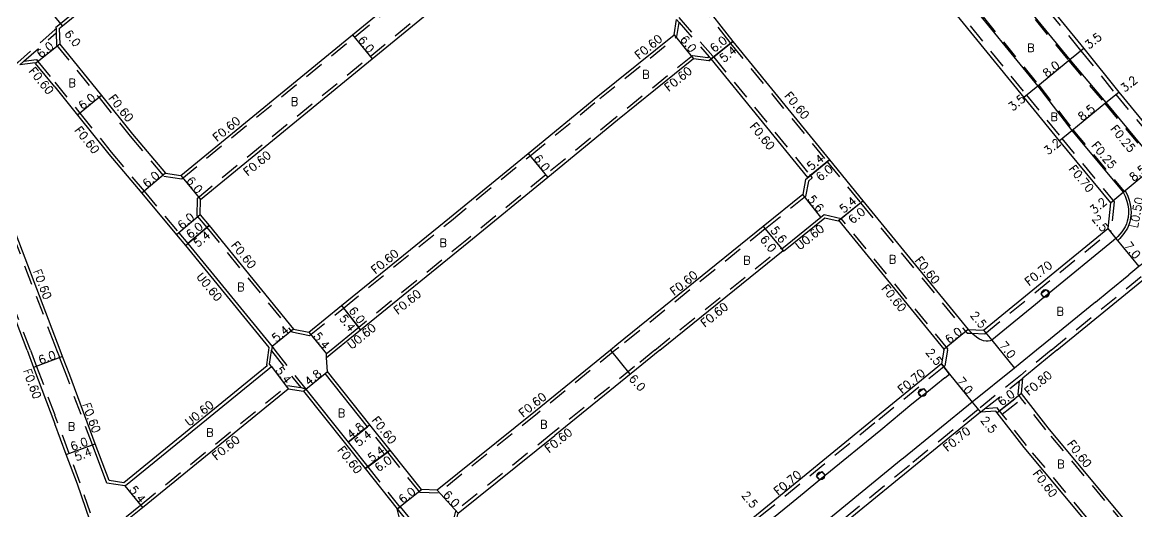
# Model space of a CAD drawing. Header units: metres. Extents: x -2400 to -1599, y -111000 to -110400.
# Drawn here: x -2289.1 to -2073.3, y -110677.5 to -110582.9 of the extents above; entities that cross this region are included whole.
import ezdxf

# ---------------------------------------------------------------- set-up
doc = ezdxf.new("R2010")
doc.units = ezdxf.units.M
doc.header["$LTSCALE"] = 2.5
doc.linetypes.add('22320', pattern=[2.5, 1.5, -1])
doc.linetypes.add('22330', pattern=[4, 3, -1])
for name, color, linetype in [('2101000', 7, 'Continuous'), ('2213000', 3, 'Continuous'), ('2227000', 1, 'Continuous'), ('2231000', 4, 'Continuous'), ('2232000', 120, '22320'), ('2233000', 120, '22330'), ('2236000', 3, 'Continuous'), ('2238000', 3, 'Continuous'), ('9201100', 215, 'Continuous'), ('9201500', 222, 'Continuous'), ('9202100', 82, 'Continuous'), ('9203500', 155, 'Continuous')]:
    doc.layers.add(name, color=color, linetype=linetype)
doc.styles.add('Dm_Anotation', font='txt.shx', dxfattribs={"bigfont": 'pscdm.shx'})

# ---------------------------------------------------------------- blocks, each defined once
blk = doc.blocks.new('223800')
at = {"color": 0, "linetype": 'Continuous'}
blk.add_circle((0, 0), 0.75, dxfattribs=at)

msp = doc.modelspace()

# ---------------------------------------------------------------- linework, layer by layer
at = {"layer": '2101000'}
for points in [[(-2137.08, -110522.52), (-2136.02, -110523.83), (-2128.29, -110533.31), (-2123.02, -110539.78), (-2119.1, -110544.91), (-2115.29, -110548.99), (-2110.27, -110555.17), (-2106, -110560.43), (-2097.87, -110570.43), (-2083.58, -110587.93), (-2076.79, -110596.39), (-2066.94, -110608.3), (-2062, -110609.09)], [(-2281.95, -110584.07), (-2281.3, -110583.55), (-2272.56, -110576.41), (-2238.42, -110548.53), (-2210.85, -110526.01), (-2208.05, -110526.13)], [(-2150.08, -110530.32), (-2147.61, -110533.27), (-2139.85, -110542.72), (-2134.57, -110549.19), (-2130.53, -110554.22), (-2127.33, -110557.95), (-2122.21, -110564.25), (-2118.03, -110569.38), (-2110.06, -110579.18), (-2095.19, -110597.42), (-2088.33, -110605.82), (-2078.42, -110617.79), (-2078.91, -110622.77)], [(-2176.03, -110552.97), (-2176.33, -110555.95), (-2171.49, -110561.88), (-2157.8, -110578.5), (-2151.48, -110586.58), (-2132.8, -110609.46), (-2126.33, -110617.38), (-2105.96, -110642.29)], [(-2261.37, -110612.08), (-2258.4, -110612.5), (-2225.16, -110585.29), (-2189.28, -110555.91), (-2187.92, -110554.8)], [(-2254.61, -110620.14), (-2254.6, -110617.14), (-2221.36, -110589.93), (-2185.47, -110560.55), (-2183.94, -110559.29)], [(-2236.54, -110642.2), (-2233.6, -110642.82), (-2227.27, -110637.68), (-2206.39, -110620.71), (-2191.15, -110608.22), (-2177.65, -110597.17), (-2162.88, -110585.28), (-2162.43, -110582.32)], [(-2281.95, -110584.07), (-2281.84, -110587.07), (-2273.75, -110597.06), (-2267.74, -110604.49), (-2261.37, -110612.08)], [(-2286.6, -110590.73), (-2289.58, -110591.12)], [(-2282.78, -110595.38), (-2286.53, -110590.82), (-2286.6, -110590.73)], [(-2156.15, -110590.35), (-2159.12, -110589.96), (-2173.84, -110601.8), (-2187.35, -110612.87), (-2202.64, -110625.39), (-2223.57, -110642.4), (-2223.94, -110641.93), (-2229.31, -110646.29)], [(-2137.45, -110613.26), (-2136.98, -110612.88), (-2155.68, -110589.97), (-2156.15, -110590.35)], [(-2282.78, -110595.38), (-2278.42, -110600.83), (-2272.33, -110608.35), (-2265.96, -110615.94), (-2259.2, -110624), (-2257.47, -110626.06), (-2257.01, -110625.67), (-2240.72, -110645.6), (-2240.82, -110646.29)], [(-2282.78, -110643.57), (-2292.01, -110619.36), (-2298.12, -110603.31), (-2298.93, -110601.17)], [(-2288.16, -110646.29), (-2297.62, -110621.46), (-2303.75, -110605.38), (-2306.73, -110605.01)], [(-2137.45, -110613.26), (-2137.97, -110616.21), (-2145.61, -110622.39), (-2173.96, -110645.28), (-2175.22, -110646.29)], [(-2254.61, -110620.14), (-2252.88, -110622.2), (-2236.54, -110642.2)], [(-2165.67, -110646.29), (-2141.79, -110627.02), (-2142.05, -110626.71), (-2134.45, -110620.57), (-2133.84, -110620.07)], [(-2133.84, -110620.07), (-2130.51, -110620.79)], [(-2110.61, -110646.09), (-2130.98, -110621.17), (-2130.51, -110620.79)], [(-2105.96, -110642.29), (-2102.96, -110642.41), (-2078.91, -110622.77)], [(-2088.75, -110646.29), (-2071.32, -110632.07), (-2066.37, -110632.66), (-2057.7, -110643.33), (-2055.29, -110646.3)], [(-2281.74, -110646.29), (-2282.78, -110643.57)], [(-2288.16, -110646.29), (-2286.88, -110649.66), (-2282.78, -110660.55)], [(-2269.24, -110672.56), (-2272.7, -110672.02), (-2275.5, -110664.59), (-2274.94, -110664.38), (-2279.89, -110651.13), (-2281.27, -110647.52), (-2281.74, -110646.29)], [(-2269.24, -110672.56), (-2268.77, -110672.18), (-2240.81, -110649.44), (-2241.19, -110648.97), (-2240.84, -110646.43), (-2240.82, -110646.29)], [(-2175.22, -110646.29), (-2189.74, -110658.1), (-2208.78, -110673.38), (-2211.78, -110673.26), (-2217.84, -110665.66), (-2221.77, -110660.73), (-2222.24, -110661.11), (-2230.46, -110650.79), (-2230, -110650.41), (-2230.15, -110647.75), (-2230.2, -110647.02)], [(-2229.31, -110646.29), (-2230.2, -110647.02)], [(-2110.63, -110646.29), (-2111.11, -110648.95), (-2124.46, -110659.82), (-2146.24, -110677.62), (-2178.14, -110703.68), (-2181.48, -110706.41), (-2184.47, -110706.21), (-2204.8, -110681.72), (-2205.48, -110680.89), (-2204.69, -110677.79), (-2185.98, -110662.78)], [(-2165.67, -110646.29), (-2170.19, -110649.95), (-2185.98, -110662.78)], [(-2110.63, -110646.29), (-2110.61, -110646.09)], [(-2088.75, -110646.29), (-2095.38, -110651.7)], [(-2268.77, -110681.78), (-2268.37, -110678.81), (-2265.83, -110676.75), (-2237.58, -110653.76)], [(-2237.58, -110653.76), (-2234.62, -110654.24), (-2234.16, -110653.86), (-2225.99, -110664.1), (-2222.2, -110668.86)], [(-2048.38, -110712.17), (-2058.99, -110699.37), (-2068.92, -110687.39), (-2075.01, -110679.79), (-2090.45, -110661.3), (-2095.63, -110654.69), (-2095.38, -110651.7)], [(-2079.69, -110683.54), (-2095.11, -110665.09), (-2100.35, -110658.39), (-2100.6, -110658.08), (-2103.59, -110658.3)], [(-2103.59, -110658.3), (-2116.87, -110669.11), (-2138.66, -110686.92), (-2170.61, -110712.9), (-2173.58, -110715.45)], [(-2262.27, -110716.87), (-2261.59, -110714.05), (-2261.95, -110713.2), (-2266.93, -110701.58), (-2266.38, -110701.34), (-2272.23, -110687.67), (-2272.79, -110687.89), (-2274.38, -110683.91), (-2278.42, -110672.21), (-2280.56, -110666.48), (-2282.78, -110660.55)], [(-2222.68, -110669.21), (-2222.2, -110668.86)], [(-2222.68, -110669.21), (-2216.47, -110677)], [(-2253.75, -110711.36), (-2215.41, -110680.29), (-2215.79, -110679.82), (-2216.47, -110677)]]:
    msp.add_lwpolyline(points, dxfattribs=at)
at = {"layer": '2213000'}
for points in [[(-2075.95, -110615.75), (-2075.58, -110616.48), (-2075.24, -110617.44), (-2075.04, -110618.19), (-2074.92, -110618.99), (-2074.9, -110619.72), (-2075, -110620.6), (-2075.14, -110621.32), (-2075.31, -110621.85), (-2075.57, -110622.42), (-2076.21, -110623.43), (-2076.96, -110624.33), (-2077.33, -110624.71)], [(-2077.33, -110624.71), (-2077.78, -110625.07)], [(-2050.97, -110646.3), (-2055.19, -110641.35), (-2063.81, -110630.58), (-2064.67, -110629.83), (-2065.39, -110629.35), (-2066.34, -110628.92), (-2067.42, -110628.62), (-2068.59, -110628.48), (-2069.87, -110628.56), (-2071.02, -110628.92), (-2072.2, -110629.59), (-2072.9, -110630.13), (-2074.85, -110631.72)], [(-2092.93, -110637.44), (-2097.82, -110641.43)], [(-2081.31, -110636.99), (-2091.03, -110644.93)], [(-2101.38, -110644.34), (-2101.68, -110644.48), (-2102.05, -110644.56), (-2102.47, -110644.53), (-2102.95, -110644.46), (-2103.28, -110644.36), (-2103.74, -110644.16), (-2104.09, -110643.97), (-2104.97, -110643.26), (-2105.21, -110643.02), (-2105.96, -110642.29)], [(-2095.85, -110648.86), (-2096.96, -110649.76), (-2105.15, -110656.35), (-2118.45, -110667.18), (-2118.89, -110667.53)], [(-2110.46, -110651.64), (-2109.54, -110650.9), (-2110.67, -110649.49), (-2111.11, -110648.95)], [(-2116.83, -110656.75), (-2122.88, -110661.76), (-2133.64, -110670.55)], [(-2137.72, -110673.88), (-2140.57, -110676.21)]]:
    msp.add_lwpolyline(points, dxfattribs=at)
at = {"layer": '2227000'}
for points in [[(-2100.71, -110572.48), (-2086.29, -110590.14), (-2079.27, -110598.41), (-2069.4, -110610.34)], [(-2107.21, -110577.14), (-2092.48, -110595.2), (-2085.85, -110603.79), (-2075.95, -110615.75)], [(-2077.78, -110625.07), (-2090.29, -110635.29), (-2091.3, -110636.11), (-2092.93, -110637.44)], [(-2081.31, -110636.99), (-2078.67, -110634.83), (-2074.85, -110631.72)], [(-2097.82, -110641.43), (-2101.38, -110644.34)], [(-2091.03, -110644.93), (-2092.71, -110646.29)], [(-2092.71, -110646.29), (-2095.85, -110648.86)], [(-2110.46, -110651.64), (-2113.97, -110654.46), (-2114.98, -110655.27), (-2116.83, -110656.75)], [(-2118.89, -110667.53), (-2137.24, -110682.53)], [(-2133.64, -110670.55), (-2134.65, -110671.37), (-2137.72, -110673.88)], [(-2140.57, -110676.21), (-2144.66, -110679.55), (-2150.89, -110684.64), (-2151.89, -110685.46), (-2153.79, -110687.01)]]:
    msp.add_lwpolyline(points, dxfattribs=at)
at = {"layer": '2231000'}
for points in [[(-2141.67, -110627.17), (-2133.68, -110620.72)], [(-2133.68, -110620.72), (-2131.11, -110621.28), (-2130.98, -110621.17)], [(-2257.47, -110626.06), (-2241.35, -110645.78), (-2241.42, -110646.29)], [(-2141.79, -110627.02), (-2141.67, -110627.17)], [(-2223.57, -110642.4), (-2228.36, -110646.29)], [(-2241.42, -110646.29), (-2241.82, -110649.15), (-2241.66, -110649.35), (-2269.41, -110671.92)], [(-2228.36, -110646.29), (-2230.15, -110647.75)], [(-2221.77, -110660.73), (-2230, -110650.41)], [(-2234.62, -110654.24), (-2222.68, -110669.21)], [(-2269.41, -110671.92), (-2272.26, -110671.48), (-2274.94, -110664.38)]]:
    msp.add_lwpolyline(points, dxfattribs=at)
at = {"layer": '2232000'}
for points in [[(-2137.62, -110522.96), (-2136.56, -110524.27), (-2128.84, -110533.75), (-2123.57, -110540.22), (-2119.63, -110545.36), (-2115.82, -110549.45), (-2110.82, -110555.61), (-2106.54, -110560.87), (-2098.41, -110570.88), (-2084.12, -110588.37), (-2077.33, -110596.83), (-2067.31, -110608.95), (-2061.8, -110609.83)], [(-2282.56, -110583.8), (-2281.68, -110583.08), (-2272.94, -110575.95), (-2238.8, -110548.06), (-2215.08, -110528.69), (-2214.45, -110528.17), (-2211.06, -110525.4), (-2207.76, -110525.54)], [(-2149.54, -110529.87), (-2147.07, -110532.82), (-2139.3, -110542.27), (-2134.03, -110548.75), (-2129.99, -110553.78), (-2126.79, -110557.5), (-2121.67, -110563.81), (-2117.49, -110568.94), (-2109.51, -110578.74), (-2094.65, -110596.97), (-2087.79, -110605.37), (-2077.7, -110617.57), (-2078.24, -110623.13)], [(-2176.6, -110552.67), (-2176.95, -110556.14), (-2171.95, -110562.26), (-2158.27, -110578.88), (-2151.95, -110586.96), (-2133.26, -110609.84), (-2126.8, -110617.76), (-2106.17, -110642.99)], [(-2261.68, -110612.65), (-2258.22, -110613.13), (-2224.78, -110585.75), (-2188.9, -110556.37), (-2187.36, -110555.12)], [(-2255.21, -110620.36), (-2255.19, -110616.86), (-2221.74, -110589.47), (-2185.86, -110560.08), (-2184.11, -110558.66)], [(-2100.91, -110572.63), (-2086.48, -110590.3), (-2079.46, -110598.58), (-2069.59, -110610.5)], [(-2107.02, -110576.98), (-2092.29, -110595.05), (-2085.66, -110603.64), (-2075.74, -110615.62)], [(-2162.43, -110582.32), (-2161.91, -110582.91), (-2156.08, -110589.52), (-2155.68, -110589.97)], [(-2161.97, -110581.94), (-2155.22, -110589.59)], [(-2282.78, -110584.36), (-2289.95, -110590.66), (-2298.88, -110597.89)], [(-2282.55, -110584.16), (-2282.78, -110584.36)], [(-2282.56, -110583.8), (-2282.55, -110584.16), (-2282.52, -110584.93), (-2282.43, -110587.29), (-2274.22, -110597.44), (-2268.2, -110604.87), (-2261.68, -110612.65)], [(-2236.87, -110642.74), (-2233.45, -110643.47), (-2226.89, -110638.14), (-2206.01, -110621.18), (-2190.77, -110608.69), (-2177.27, -110597.63), (-2162.33, -110585.61), (-2161.91, -110582.91)], [(-2289.58, -110591.12), (-2288.75, -110590.41), (-2282.52, -110584.93)], [(-2288.75, -110590.41), (-2286.35, -110590.09), (-2286.06, -110590.44), (-2282.78, -110594.44)], [(-2156.08, -110589.52), (-2156.32, -110589.72), (-2159.3, -110589.33), (-2174.22, -110601.34), (-2187.73, -110612.4), (-2203.02, -110624.93), (-2223.94, -110641.93)], [(-2155.22, -110589.59), (-2136.67, -110612.31), (-2136.14, -110612.97), (-2136.89, -110613.58), (-2137.42, -110616.54), (-2145.23, -110622.85), (-2173.58, -110645.75), (-2174.26, -110646.29)], [(-2282.78, -110594.44), (-2277.96, -110600.45), (-2271.87, -110607.97), (-2265.5, -110615.55), (-2258.74, -110623.61), (-2257.01, -110625.67)], [(-2282.78, -110645.25), (-2292.57, -110619.57), (-2298.68, -110603.52), (-2299.56, -110601.22)], [(-2287.52, -110646.29), (-2297.06, -110621.25), (-2303.32, -110604.83), (-2306.92, -110604.38)], [(-2255.21, -110620.36), (-2253.34, -110622.59), (-2236.87, -110642.74)], [(-2109.89, -110646.02), (-2130.51, -110620.79)], [(-2106.17, -110642.99), (-2105.21, -110643.02), (-2102.73, -110643.11), (-2078.24, -110623.13)], [(-2166.62, -110646.29), (-2142.18, -110626.55)], [(-2142.18, -110626.55), (-2142.05, -110626.71)], [(-2089.86, -110646.29), (-2071.53, -110631.33), (-2066.01, -110632), (-2057.16, -110642.89), (-2054.39, -110646.3)], [(-2287.52, -110646.29), (-2286.32, -110649.45), (-2282.78, -110658.84)], [(-2282.38, -110646.29), (-2282.78, -110645.25)], [(-2275.5, -110664.59), (-2280.46, -110651.34), (-2281.83, -110647.73), (-2282.38, -110646.29)], [(-2240.84, -110646.43), (-2235.17, -110653.54)], [(-2240.72, -110645.6), (-2240.18, -110646.29)], [(-2240.18, -110646.29), (-2234.16, -110653.86)], [(-2174.26, -110646.29), (-2189.36, -110658.56), (-2208.58, -110673.98), (-2212.07, -110673.85), (-2218.31, -110666.03), (-2222.24, -110661.11)], [(-2166.62, -110646.29), (-2170.57, -110649.48), (-2186.36, -110662.31), (-2205.22, -110677.45)], [(-2109.93, -110646.29), (-2110.46, -110649.33), (-2110.67, -110649.49), (-2124.02, -110660.36), (-2145.8, -110678.16), (-2177.7, -110704.22), (-2181.01, -110706.93), (-2181.13, -110707.03)], [(-2089.86, -110646.29), (-2095.82, -110651.16), (-2104.03, -110657.76), (-2117.31, -110668.57), (-2139.1, -110686.37), (-2171.06, -110712.36), (-2174.07, -110714.95), (-2174.21, -110715.07), (-2174.98, -110718.57), (-2154.33, -110743.29), (-2150.99, -110744.17)], [(-2109.93, -110646.29), (-2109.89, -110646.02)], [(-2269.33, -110681.99), (-2269.37, -110681.73), (-2268.93, -110678.49), (-2266.21, -110676.28), (-2237.75, -110653.13)], [(-2237.75, -110653.13), (-2235.17, -110653.54), (-2234.9, -110653.59), (-2234.16, -110653.86)], [(-2103.59, -110658.3), (-2102.76, -110657.64), (-2096.02, -110652.22), (-2095.38, -110651.7)], [(-2048.65, -110712.79), (-2059.45, -110699.75), (-2069.39, -110687.77), (-2075.48, -110680.17), (-2090.92, -110661.68), (-2095.6, -110655.69), (-2096.1, -110655.06), (-2096.24, -110654.88), (-2096.02, -110652.22)], [(-2099.88, -110658.02), (-2096.1, -110655.06)], [(-2099.38, -110658.65), (-2095.6, -110655.69)], [(-2079.04, -110683.39), (-2094.64, -110664.71), (-2099.38, -110658.65), (-2099.88, -110658.02), (-2100.32, -110657.45), (-2102.76, -110657.64)], [(-2277.86, -110672), (-2280, -110666.27), (-2282.78, -110658.84)], [(-2222.2, -110668.86), (-2216, -110676.63)], [(-2272.23, -110687.67), (-2273.82, -110683.7), (-2277.86, -110672)], [(-2216.47, -110677), (-2216, -110676.63), (-2215.92, -110676.57)], [(-2216.47, -110677), (-2210.35, -110684.58)], [(-2215.92, -110676.57), (-2208.9, -110685.23)], [(-2205.22, -110677.45), (-2206.14, -110681.04), (-2205.27, -110682.1), (-2184.77, -110706.79), (-2181.13, -110707.03)]]:
    msp.add_lwpolyline(points, dxfattribs=at)
at = {"layer": '2233000'}
for points in [[(-2075.53, -110615.48), (-2075.12, -110616.28), (-2074.76, -110617.29), (-2074.55, -110618.09), (-2074.43, -110618.94), (-2074.4, -110619.74), (-2074.51, -110620.68), (-2074.66, -110621.45), (-2074.84, -110622.03), (-2075.13, -110622.66), (-2075.8, -110623.72), (-2076.59, -110624.67), (-2076.99, -110625.07)], [(-2075.95, -110615.75), (-2075.74, -110615.62), (-2075.53, -110615.48)], [(-2077.33, -110624.71), (-2076.99, -110625.07)]]:
    msp.add_lwpolyline(points, dxfattribs=at)
at = {"layer": '2236000'}
for points in [[(-2090.29, -110635.29), (-2090.86, -110634.59), (-2091.87, -110635.41), (-2091.3, -110636.11)], [(-2113.97, -110654.46), (-2114.98, -110655.27), (-2115.61, -110654.49), (-2114.6, -110653.68)], [(-2133.64, -110670.55), (-2134.65, -110671.37), (-2135.28, -110670.6), (-2134.27, -110669.77)]]:
    msp.add_lwpolyline(points, close=True, dxfattribs=at)
at = {"layer": '9201100'}
for points in [[(-2281.3, -110583.55), (-2285.1, -110578.9)], [(-2225.16, -110585.29), (-2221.36, -110589.93)], [(-2162.88, -110585.28), (-2159.12, -110589.96)], [(-2156.15, -110590.35), (-2151.48, -110586.58)], [(-2151.48, -110586.58), (-2155.68, -110589.97)], [(-2281.84, -110587.07), (-2286.53, -110590.82)], [(-2083.58, -110587.93), (-2086.29, -110590.14)], [(-2086.29, -110590.14), (-2092.48, -110595.2)], [(-2092.48, -110595.2), (-2095.19, -110597.42)], [(-2273.75, -110597.06), (-2278.42, -110600.83)], [(-2079.27, -110598.41), (-2076.79, -110596.39)], [(-2085.85, -110603.79), (-2079.27, -110598.41)], [(-2088.33, -110605.82), (-2085.85, -110603.79)], [(-2191.15, -110608.22), (-2187.35, -110612.87)], [(-2137.45, -110613.26), (-2132.8, -110609.46)], [(-2132.8, -110609.46), (-2136.98, -110612.88)], [(-2075.95, -110615.75), (-2069.4, -110610.34)], [(-2261.37, -110612.08), (-2265.96, -110615.94)], [(-2258.4, -110612.5), (-2254.6, -110617.14)], [(-2134.45, -110620.57), (-2137.97, -110616.21)], [(-2078.42, -110617.79), (-2075.95, -110615.75)], [(-2130.98, -110621.17), (-2126.33, -110617.38)], [(-2130.51, -110620.79), (-2126.33, -110617.38)], [(-2254.61, -110620.14), (-2259.2, -110624)], [(-2257.47, -110626.06), (-2252.88, -110622.2)], [(-2252.88, -110622.2), (-2257.01, -110625.67)], [(-2145.61, -110622.39), (-2142.05, -110626.71)], [(-2145.61, -110622.39), (-2141.79, -110627.02)], [(-2078.91, -110622.77), (-2077.33, -110624.71)], [(-2077.33, -110624.71), (-2072.9, -110630.13)], [(-2227.27, -110637.68), (-2223.57, -110642.4)], [(-2227.27, -110637.68), (-2223.94, -110641.93)], [(-2236.54, -110642.2), (-2240.72, -110645.6)], [(-2233.6, -110642.82), (-2230.2, -110647.02)], [(-2105.96, -110642.29), (-2110.61, -110646.09)], [(-2102.96, -110642.41), (-2101.38, -110644.34)], [(-2101.38, -110644.34), (-2096.96, -110649.76)], [(-2175.22, -110646.29), (-2171.43, -110650.95)], [(-2281.27, -110647.52), (-2286.88, -110649.66)], [(-2240.81, -110649.44), (-2237.58, -110653.76)], [(-2111.11, -110648.95), (-2109.54, -110650.9)], [(-2234.16, -110653.86), (-2230.46, -110650.79)], [(-2109.54, -110650.9), (-2105.15, -110656.35)], [(-2095.63, -110654.69), (-2100.35, -110658.39)], [(-2105.15, -110656.35), (-2103.59, -110658.3)], [(-2221.77, -110660.73), (-2225.99, -110664.1)], [(-2225.99, -110664.1), (-2222.24, -110661.11)], [(-2280.56, -110666.48), (-2274.94, -110664.38)], [(-2280.56, -110666.48), (-2275.5, -110664.59)], [(-2217.84, -110665.66), (-2222.68, -110669.21)], [(-2222.2, -110668.86), (-2217.84, -110665.66)], [(-2269.24, -110672.56), (-2265.83, -110676.75)], [(-2216.47, -110677), (-2211.78, -110673.26)], [(-2208.78, -110673.38), (-2204.69, -110677.79)]]:
    msp.add_lwpolyline(points, dxfattribs=at)

# ---------------------------------------------------------------- block references
at = {"layer": '2238000'}
for p in [(-2090.99, -110635.32), (-2114.81, -110654.51), (-2134.49, -110670.61)]:
    msp.add_blockref('223800', p, dxfattribs=at)

# ---------------------------------------------------------------- texts
at = {"layer": '9201500', "style": 'Dm_Anotation'}
for s, rotation, p in [('6.0', 309.2378, (-2281.04, -110585.14)), ('6.0', 38.6437, (-2285.5, -110589.87)), ('6.0', 309.3094, (-2224.2, -110586.31)), ('6.0', 308.829, (-2161.81, -110586.2)), ('6.0', 38.8859, (-2155.13, -110588.79)), ('3.5', 39.2408, (-2082.57, -110588.14)), ('5.4', 38.8859, (-2153.26, -110590.72)), ('8.0', 39.2408, (-2090.69, -110593.61)), ('3.2', 39.252, (-2075.67, -110596.5)), ('6.0', 38.8533, (-2277.4, -110599.87)), ('3.5', 39.2408, (-2097.36, -110600.12)), ('8.5', 39.252, (-2083.86, -110602.04)), ('3.2', 39.252, (-2090.49, -110608.62)), ('6.0', 309.3198, (-2190.18, -110609.24)), ('5.4', 39.2652, (-2136.34, -110611.65)), ('6.0', 39.2652, (-2134.61, -110613.69)), ('8.5', 39.571, (-2073.91, -110613.74)), ('6.0', 39.9971, (-2264.96, -110614.96)), ('6.0', 309.3097, (-2257.43, -110613.52)), ('5.6', 308.9208, (-2137.14, -110617.09)), ('5.4', 39.267, (-2130.06, -110619.87)), ('3.2', 39.571, (-2081.56, -110620.06)), ('6.0', 39.267, (-2128.34, -110621.95)), ('6.0', 39.9983, (-2258.19, -110623.02)), ('2.5', 309.224, (-2082.1, -110620.91)), ('6.0', 39.9972, (-2256.55, -110624.81)), ('5.4', 39.9972, (-2255.11, -110626.49)), ('5.6', 309.4878, (-2144.34, -110623.14)), ('6.0', 309.4878, (-2146.35, -110624.88)), ('7.0', 309.224, (-2075.83, -110626.15)), ('6.0', 308.1197, (-2225.98, -110638.65)), ('5.4', 308.1197, (-2227.82, -110640.16)), ('2.5', 309.2242, (-2105.63, -110639.57)), ('5.4', 39.142, (-2239.93, -110644.83)), ('5.4', 309.1004, (-2232.83, -110643.62)), ('6.0', 39.2655, (-2109.59, -110645.13)), ('7.0', 309.2242, (-2100.01, -110645.41)), ('6.0', 20.8701, (-2285.6, -110649.07)), ('2.5', 308.7923, (-2114.25, -110646.73)), ('5.4', 306.7409, (-2240.17, -110650.2)), ('4.8', 39.6391, (-2233.6, -110653.27)), ('6.0', 312.7905, (-2171.75, -110651.89)), ('7.0', 308.791, (-2108.27, -110652.31)), ('6.0', 38.0577, (-2099.45, -110657.18)), ('2.5', 308.7914, (-2103.63, -110659.87)), ('4.8', 38.5648, (-2225.43, -110663.52)), ('5.4', 38.5648, (-2223.95, -110665.02)), ('6.0', 20.4958, (-2279.41, -110665.78)), ('5.4', 20.4958, (-2278.63, -110667.78)), ('5.4', 36.3314, (-2221.46, -110668.01)), ('6.0', 36.3314, (-2220.11, -110669.91)), ('5.4', 309.069, (-2268.47, -110673.35)), ('6.0', 38.5628, (-2215.44, -110676.05)), ('6.0', 312.7905, (-2207.75, -110674.34)), ('2.5', 309.2537, (-2149.93, -110674.37))]:
    msp.add_text(s, height=1.6, rotation=rotation, dxfattribs=at).set_placement(p)
at = {"layer": '9202100', "style": 'Dm_Anotation'}
for p in [(-2094.51, -110588.61), (-2169.06, -110593.75), (-2280.16, -110595.39), (-2237.1, -110599), (-2090.02, -110601.96), (-2208.31, -110626.33), (-2149.5, -110629.7), (-2121.33, -110629.52), (-2247.48, -110634.86), (-2088.86, -110639.59), (-2228.01, -110659.26), (-2280.27, -110661.86), (-2188.85, -110661.44), (-2253.51, -110663.02), (-2088.74, -110669.13)]:
    msp.add_text('B', height=1.6, dxfattribs=at).set_placement(p)
at = {"layer": '9203500', "style": 'Dm_Anotation'}
for s, rotation, p in [('F0.60', 39.1011, (-2169.68, -110590.14)), ('F0.60', 309.4243, (-2287.92, -110592.35)), ('F0.60', 39.1011, (-2163.93, -110596.35)), ('F0.60', 308.9988, (-2272.47, -110597.62)), ('F0.60', 309.2234, (-2141.62, -110597.12)), ('F0.60', 39.3092, (-2251.37, -110606.03)), ('F0.60', 308.9988, (-2279.05, -110603.79)), ('F0.60', 309.2234, (-2148.31, -110603.06)), ('F0.25', 309.6026, (-2078.49, -110603.55)), ('F0.25', 309.602, (-2082.18, -110606.76)), ('F0.60', 39.3092, (-2245.43, -110612.66)), ('F0.70', 309.6018, (-2086.54, -110611.29)), ('L0.50', 78.9975, (-2073.16, -110622.75)), ('U0.60', 38.9305, (-2138.57, -110627.01)), ('F0.60', 309.2592, (-2248.73, -110626.04)), ('F0.60', 39.1011, (-2220.73, -110631.65)), ('F0.60', 309.2656, (-2116.35, -110629)), ('F0.70', 39.2267, (-2094.16, -110633.93)), ('F0.60', 290.8702, (-2287, -110631.01)), ('U0.60', 309.2582, (-2255.47, -110632.11)), ('F0.60', 38.921, (-2162.86, -110635.81)), ('F0.60', 309.2656, (-2122.83, -110634.38)), ('F0.60', 39.1011, (-2216.38, -110639.48)), ('F0.60', 38.921, (-2156.94, -110641.96)), ('U0.60', 39.1067, (-2225.32, -110646.21)), ('F0.60', 290.62, (-2288.96, -110650.25)), ('F0.70', 39.4025, (-2118.76, -110654.81)), ('F0.80', 39.4025, (-2094.22, -110655.19)), ('F0.60', 38.7474, (-2192.14, -110659.36)), ('F0.60', 290.4958, (-2277.49, -110656.83)), ('U0.60', 39.0682, (-2256.75, -110661.11)), ('F0.60', 308.5872, (-2221.52, -110659.9)), ('F0.60', 38.7474, (-2187.12, -110666.23)), ('F0.70', 39.4025, (-2109.99, -110666.03)), ('F0.60', 39.0682, (-2251.5, -110667.66)), ('F0.60', 308.0492, (-2086.88, -110664.44)), ('F0.60', 308.5872, (-2228.15, -110665.66)), ('F0.70', 39.4025, (-2142.75, -110674.46)), ('F0.60', 308.0577, (-2093.52, -110670.2))]:
    msp.add_text(s, height=1.6, rotation=rotation, dxfattribs=at).set_placement(p)

doc.saveas('drawing.dxf')
